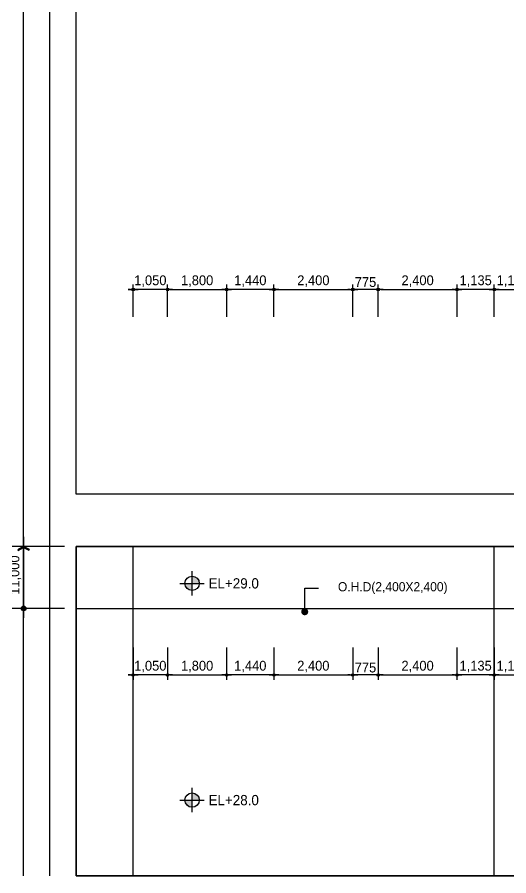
# Model space of a CAD drawing. Header units: millimetres. Extents: x 2569 to 248884, y 2561 to 56321.
# Drawn here: x 174376 to 189349, y 3261 to 29441 of the extents above; entities that cross this region are included whole.
import ezdxf
from ezdxf.enums import TextEntityAlignment as Align
from ezdxf.xclip import XClip

# ---------------------------------------------------------------- set-up
doc = ezdxf.new("R2010")
doc.units = ezdxf.units.MM
doc.linetypes.add('CEN', pattern=[35, 30, -2, 1, -2])
for name, color, linetype in [('$ZCDB_AUDIT_GENERATED_600D18', 7, 'Continuous'), ('4A.TEC CEN', 1, 'CEN'), ('4A.TEC TEXT', 7, 'Continuous'), ('4A.TEC TEXT 1', 3, 'Continuous'), ('4A.TEC TEXT 2', 3, 'Continuous'), ('4A.TEC 심볼', 7, 'Continuous'), ('㈜SE&C DIM', 7, 'Continuous')]:
    doc.layers.add(name, color=color, linetype=linetype)
doc.layers.add('DEFPOINT', color=135, linetype='Continuous', plot=False)
doc.styles.add('SAMOO', font='')
doc.styles.add('나눔고딕', font='')
doc.styles.add('돋움', font='')
doc.styles.get('SAMOO').set_extended_font_data('Dotum')
doc.styles.get('나눔고딕').set_extended_font_data('Dotum')
doc.styles.get('돋움').set_extended_font_data('Dotum')
doc.dimstyles.new('DIM_600(외부치수)', dxfattribs={"dimscale": 400, "dimtxt": 3.3, "dimasz": 1, "dimexe": 2, "dimexo": 2, "dimgap": 1, "dimtad": 1, "dimdec": 0, "dimdsep": 46, "dimlunit": 6, "dimtxsty": '나눔고딕', "dimblk1": 'DIMDOT', "dimblk2": 'DIMDOT', "dimsah": 1, "dimcen": 2.5, "dimdle": 1.5, "dimclrd": 8, "dimclre": 8, "dimclrt": 3, "dimadec": 0, "dimazin": 0, "dimtfac": 1, "dimtdec": 0, "dimtix": 1, "dimtmove": 2, "dimatfit": 3, "dimldrblk": 'DIMDOT', "dimfxl": 1, "dimtvp": 1, "dimtolj": 1, "dimtzin": 0, "dimarcsym": 0})

# ---------------------------------------------------------------- blocks, each defined once
blk = doc.blocks.new('dwgFD3B')
at = {"layer": '4A.TEC CEN', "color": 250, "ltscale": 500}
for p, q in [((49194.51, -92936.83, -3333.33), (358000, -92936.83, -3333.33)), ((49194.51, -103936.83, -3333.33), (358000, -103936.83, -3333.33))]:
    blk.add_line(p, q, dxfattribs=at)
at = {"layer": '4A.TEC CEN', "color": 250, "ltscale": 500, "elevation": -3333.33}
blk.add_lwpolyline([(169307.63, -39163.16), (169307.63, -267000)], dxfattribs=at)
blk = doc.blocks.new('DIMDOT')
at = {"color": 0}
blk.add_line((-2, 0), (2, 0), dxfattribs=at)
for radius in [0.5, 0.25]:
    blk.add_circle((0, 0), radius, dxfattribs=at)
blk = doc.blocks.new('*D29')
at = {"layer": '$ZCDB_AUDIT_GENERATED_600D18', "color": 8, "lineweight": -2, "transparency": 16777216}
for p, q in [((174572, 13601), (174572, 11560)), ((175812, 13301), (174212, 13301)), ((175812, 11416), (174212, 11416))]:
    blk.add_line(p, q, dxfattribs=at)
at = {"layer": 'Defpoints', "color": 0, "transparency": 16777216}
for p in [(176172, 13301), (174572, 11416), (176172, 11416, -5000)]:
    blk.add_point(p, dxfattribs=at)
at = {"layer": '$ZCDB_AUDIT_GENERATED_600D18', "color": 8, "lineweight": -2, "transparency": 16777216, "xscale": 144, "yscale": 144, "zscale": 144, "rotation": 270}
blk.add_blockref('DIMDOT', (174572, 11416), dxfattribs=at)
at = {"layer": '$ZCDB_AUDIT_GENERATED_600D18', "color": 3, "transparency": 16777216, "insert": (174320, 12430), "char_height": 300, "attachment_point": 5, "rotation": 90, "style": '나눔고딕'}
blk.add_mtext('\\A1;11,000', dxfattribs=at)
blk = doc.blocks.new('_None')
blk = doc.blocks.new('*D91')
at = {"layer": 'Defpoints', "color": 0, "transparency": 16777216}
for p in [(190031, 21137), (188906, 20152), (190031, 20152)]:
    blk.add_point(p, dxfattribs=at)
at = {"layer": '㈜SE&C DIM', "color": 8, "lineweight": -2, "transparency": 16777216}
for p, q in [((188906, 20302), (188906, 21287)), ((190031, 20302), (190031, 21287)), ((188831, 21137), (188756, 21137)), ((188906, 21137), (190031, 21137)), ((190106, 21137), (190181, 21137))]:
    blk.add_line(p, q, dxfattribs=at)
at = {"layer": '㈜SE&C DIM', "color": 8, "lineweight": -2, "transparency": 16777216, "xscale": 75, "yscale": 75, "zscale": 75}
blk.add_blockref('DIMDOT', (188906, 21137), dxfattribs=at)
at = {"layer": '㈜SE&C DIM', "color": 8, "lineweight": -2, "transparency": 16777216, "xscale": 75, "yscale": 75, "zscale": 75, "rotation": 180}
blk.add_blockref('DIMDOT', (190031, 21137), dxfattribs=at)
at = {"layer": '㈜SE&C DIM', "color": 3, "transparency": 16777216, "insert": (189469, 21391), "char_height": 300, "attachment_point": 5, "style": '나눔고딕'}
blk.add_mtext('\\A1;1,125', dxfattribs=at)
blk = doc.blocks.new('*D92')
at = {"layer": 'Defpoints', "color": 0, "transparency": 16777216}
for p in [(187772, 21137), (187772, 20152), (188907, 20152)]:
    blk.add_point(p, dxfattribs=at)
at = {"layer": '㈜SE&C DIM', "color": 8, "lineweight": -2, "transparency": 16777216}
for p, q in [((187772, 20302), (187772, 21287)), ((188907, 20302), (188907, 21287)), ((187697, 21137), (187622, 21137)), ((188907, 21137), (187772, 21137)), ((188982, 21137), (189057, 21137))]:
    blk.add_line(p, q, dxfattribs=at)
at = {"layer": '㈜SE&C DIM', "color": 8, "lineweight": -2, "transparency": 16777216, "xscale": 75, "yscale": 75, "zscale": 75}
blk.add_blockref('DIMDOT', (187772, 21137), dxfattribs=at)
at = {"layer": '㈜SE&C DIM', "color": 8, "lineweight": -2, "transparency": 16777216, "xscale": 75, "yscale": 75, "zscale": 75, "rotation": 180}
blk.add_blockref('DIMDOT', (188907, 21137), dxfattribs=at)
at = {"layer": '㈜SE&C DIM', "color": 3, "transparency": 16777216, "insert": (188340, 21391), "char_height": 300, "attachment_point": 5, "style": '나눔고딕'}
blk.add_mtext('\\A1;1,135', dxfattribs=at)
blk = doc.blocks.new('*D93')
at = {"layer": 'Defpoints', "color": 0, "transparency": 16777216}
for p in [(187772, 21137), (185372, 20152), (187772, 20152)]:
    blk.add_point(p, dxfattribs=at)
at = {"layer": '㈜SE&C DIM', "color": 8, "lineweight": -2, "transparency": 16777216}
for p, q in [((185372, 20302), (185372, 21287)), ((187772, 20302), (187772, 21287)), ((185447, 21137), (187697, 21137))]:
    blk.add_line(p, q, dxfattribs=at)
at = {"layer": '㈜SE&C DIM', "color": 8, "lineweight": -2, "transparency": 16777216, "xscale": 75, "yscale": 75, "zscale": 75, "rotation": 180}
blk.add_blockref('DIMDOT', (185372, 21137), dxfattribs=at)
at = {"layer": '㈜SE&C DIM', "color": 8, "lineweight": -2, "transparency": 16777216, "xscale": 75, "yscale": 75, "zscale": 75}
blk.add_blockref('DIMDOT', (187772, 21137), dxfattribs=at)
at = {"layer": '㈜SE&C DIM', "color": 3, "transparency": 16777216, "insert": (186572, 21391), "char_height": 300, "attachment_point": 5, "style": '나눔고딕'}
blk.add_mtext('\\A1;2,400', dxfattribs=at)
blk = doc.blocks.new('*D94')
at = {"layer": 'Defpoints', "color": 0, "transparency": 16777216}
for p in [(184597, 21137), (184597, 20152), (185372, 20152)]:
    blk.add_point(p, dxfattribs=at)
at = {"layer": '㈜SE&C DIM', "color": 8, "lineweight": -2, "transparency": 16777216}
for p, q in [((184597, 20302), (184597, 21287)), ((185372, 20302), (185372, 21287)), ((184522, 21137), (184447, 21137)), ((185372, 21137), (184597, 21137)), ((185447, 21137), (185522, 21137))]:
    blk.add_line(p, q, dxfattribs=at)
at = {"layer": '㈜SE&C DIM', "color": 8, "lineweight": -2, "transparency": 16777216, "xscale": 75, "yscale": 75, "zscale": 75}
blk.add_blockref('DIMDOT', (184597, 21137), dxfattribs=at)
at = {"layer": '㈜SE&C DIM', "color": 8, "lineweight": -2, "transparency": 16777216, "xscale": 75, "yscale": 75, "zscale": 75, "rotation": 180}
blk.add_blockref('DIMDOT', (185372, 21137), dxfattribs=at)
at = {"layer": '㈜SE&C DIM', "color": 3, "transparency": 16777216, "insert": (184985, 21362), "char_height": 300, "attachment_point": 5, "style": '나눔고딕'}
blk.add_mtext('\\A1;775', dxfattribs=at)
blk = doc.blocks.new('*D95')
at = {"layer": 'Defpoints', "color": 0, "transparency": 16777216}
for p in [(184597, 21137), (182197, 20152), (184597, 20152)]:
    blk.add_point(p, dxfattribs=at)
at = {"layer": '㈜SE&C DIM', "color": 8, "lineweight": -2, "transparency": 16777216}
for p, q in [((182197, 20302), (182197, 21287)), ((184597, 20302), (184597, 21287)), ((182272, 21137), (184522, 21137))]:
    blk.add_line(p, q, dxfattribs=at)
at = {"layer": '㈜SE&C DIM', "color": 8, "lineweight": -2, "transparency": 16777216, "xscale": 75, "yscale": 75, "zscale": 75, "rotation": 180}
blk.add_blockref('DIMDOT', (182197, 21137), dxfattribs=at)
at = {"layer": '㈜SE&C DIM', "color": 8, "lineweight": -2, "transparency": 16777216, "xscale": 75, "yscale": 75, "zscale": 75}
blk.add_blockref('DIMDOT', (184597, 21137), dxfattribs=at)
at = {"layer": '㈜SE&C DIM', "color": 3, "transparency": 16777216, "insert": (183397, 21391), "char_height": 300, "attachment_point": 5, "style": '나눔고딕'}
blk.add_mtext('\\A1;2,400', dxfattribs=at)
blk = doc.blocks.new('*D96')
at = {"layer": 'Defpoints', "color": 0, "transparency": 16777216}
for p in [(180757, 21137), (180757, 20152), (182197, 20152)]:
    blk.add_point(p, dxfattribs=at)
at = {"layer": '㈜SE&C DIM', "color": 8, "lineweight": -2, "transparency": 16777216}
for p, q in [((180757, 20302), (180757, 21287)), ((182197, 20302), (182197, 21287)), ((182122, 21137), (180832, 21137))]:
    blk.add_line(p, q, dxfattribs=at)
at = {"layer": '㈜SE&C DIM', "color": 8, "lineweight": -2, "transparency": 16777216, "xscale": 75, "yscale": 75, "zscale": 75, "rotation": 180}
blk.add_blockref('DIMDOT', (180757, 21137), dxfattribs=at)
at = {"layer": '㈜SE&C DIM', "color": 8, "lineweight": -2, "transparency": 16777216, "xscale": 75, "yscale": 75, "zscale": 75}
blk.add_blockref('DIMDOT', (182197, 21137), dxfattribs=at)
at = {"layer": '㈜SE&C DIM', "color": 3, "transparency": 16777216, "insert": (181477, 21391), "char_height": 300, "attachment_point": 5, "style": '나눔고딕'}
blk.add_mtext('\\A1;1,440', dxfattribs=at)
blk = doc.blocks.new('*D97')
at = {"layer": 'Defpoints', "color": 0, "transparency": 16777216}
for p in [(180757, 21137), (178957, 20152), (180757, 20152)]:
    blk.add_point(p, dxfattribs=at)
at = {"layer": '㈜SE&C DIM', "color": 8, "lineweight": -2, "transparency": 16777216}
for p, q in [((178957, 20302), (178957, 21287)), ((180757, 20302), (180757, 21287)), ((179032, 21137), (180682, 21137))]:
    blk.add_line(p, q, dxfattribs=at)
at = {"layer": '㈜SE&C DIM', "color": 8, "lineweight": -2, "transparency": 16777216, "xscale": 75, "yscale": 75, "zscale": 75, "rotation": 180}
blk.add_blockref('DIMDOT', (178957, 21137), dxfattribs=at)
at = {"layer": '㈜SE&C DIM', "color": 8, "lineweight": -2, "transparency": 16777216, "xscale": 75, "yscale": 75, "zscale": 75}
blk.add_blockref('DIMDOT', (180757, 21137), dxfattribs=at)
at = {"layer": '㈜SE&C DIM', "color": 3, "transparency": 16777216, "insert": (179857, 21391), "char_height": 300, "attachment_point": 5, "style": '나눔고딕'}
blk.add_mtext('\\A1;1,800', dxfattribs=at)
blk = doc.blocks.new('*D98')
at = {"layer": 'Defpoints', "color": 0, "transparency": 16777216}
for p in [(177907, 21137), (177907, 20152), (178957, 20152)]:
    blk.add_point(p, dxfattribs=at)
at = {"layer": '㈜SE&C DIM', "color": 8, "lineweight": -2, "transparency": 16777216}
for p, q in [((177907, 20302), (177907, 21287)), ((178957, 20302), (178957, 21287)), ((177832, 21137), (177757, 21137)), ((178957, 21137), (177907, 21137)), ((179032, 21137), (179107, 21137))]:
    blk.add_line(p, q, dxfattribs=at)
at = {"layer": '㈜SE&C DIM', "color": 8, "lineweight": -2, "transparency": 16777216, "xscale": 75, "yscale": 75, "zscale": 75}
blk.add_blockref('DIMDOT', (177907, 21137), dxfattribs=at)
at = {"layer": '㈜SE&C DIM', "color": 8, "lineweight": -2, "transparency": 16777216, "xscale": 75, "yscale": 75, "zscale": 75, "rotation": 180}
blk.add_blockref('DIMDOT', (178957, 21137), dxfattribs=at)
at = {"layer": '㈜SE&C DIM', "color": 3, "transparency": 16777216, "insert": (178432, 21391), "char_height": 300, "attachment_point": 5, "style": '나눔고딕'}
blk.add_mtext('\\A1;1,050', dxfattribs=at)
blk = doc.blocks.new('*D111')
at = {"layer": 'Defpoints', "color": 0, "transparency": 16777216}
for p in [(188905, 10370), (190030, 10370), (190030, 9385)]:
    blk.add_point(p, dxfattribs=at)
at = {"layer": '㈜SE&C DIM', "color": 8, "lineweight": -2, "transparency": 16777216}
for p, q in [((188905, 10220), (188905, 9235)), ((190030, 10220), (190030, 9235)), ((188830, 9385), (188755, 9385)), ((188905, 9385), (190030, 9385)), ((190105, 9385), (190180, 9385))]:
    blk.add_line(p, q, dxfattribs=at)
at = {"layer": '㈜SE&C DIM', "color": 8, "lineweight": -2, "transparency": 16777216, "xscale": 75, "yscale": 75, "zscale": 75}
blk.add_blockref('DIMDOT', (188905, 9385), dxfattribs=at)
at = {"layer": '㈜SE&C DIM', "color": 8, "lineweight": -2, "transparency": 16777216, "xscale": 75, "yscale": 75, "zscale": 75, "rotation": 180}
blk.add_blockref('DIMDOT', (190030, 9385), dxfattribs=at)
at = {"layer": '㈜SE&C DIM', "color": 3, "transparency": 16777216, "insert": (189468, 9639), "char_height": 300, "attachment_point": 5, "style": '나눔고딕'}
blk.add_mtext('\\A1;1,125', dxfattribs=at)
blk = doc.blocks.new('*D106')
at = {"layer": 'Defpoints', "color": 0, "transparency": 16777216}
for p in [(187771, 10370), (188906, 10370), (187771, 9385)]:
    blk.add_point(p, dxfattribs=at)
at = {"layer": '㈜SE&C DIM', "color": 8, "lineweight": -2, "transparency": 16777216}
for p, q in [((187771, 10220), (187771, 9235)), ((188906, 10220), (188906, 9235)), ((187696, 9385), (187621, 9385)), ((188906, 9385), (187771, 9385)), ((188981, 9385), (189056, 9385))]:
    blk.add_line(p, q, dxfattribs=at)
at = {"layer": '㈜SE&C DIM', "color": 8, "lineweight": -2, "transparency": 16777216, "xscale": 75, "yscale": 75, "zscale": 75}
blk.add_blockref('DIMDOT', (187771, 9385), dxfattribs=at)
at = {"layer": '㈜SE&C DIM', "color": 8, "lineweight": -2, "transparency": 16777216, "xscale": 75, "yscale": 75, "zscale": 75, "rotation": 180}
blk.add_blockref('DIMDOT', (188906, 9385), dxfattribs=at)
at = {"layer": '㈜SE&C DIM', "color": 3, "transparency": 16777216, "insert": (188339, 9639), "char_height": 300, "attachment_point": 5, "style": '나눔고딕'}
blk.add_mtext('\\A1;1,135', dxfattribs=at)
blk = doc.blocks.new('*D107')
at = {"layer": 'Defpoints', "color": 0, "transparency": 16777216}
for p in [(185371, 10370), (187771, 10370), (187771, 9385)]:
    blk.add_point(p, dxfattribs=at)
at = {"layer": '㈜SE&C DIM', "color": 8, "lineweight": -2, "transparency": 16777216}
for p, q in [((185371, 10220), (185371, 9235)), ((187771, 10220), (187771, 9235)), ((185446, 9385), (187696, 9385))]:
    blk.add_line(p, q, dxfattribs=at)
at = {"layer": '㈜SE&C DIM', "color": 8, "lineweight": -2, "transparency": 16777216, "xscale": 75, "yscale": 75, "zscale": 75, "rotation": 180}
blk.add_blockref('DIMDOT', (185371, 9385), dxfattribs=at)
at = {"layer": '㈜SE&C DIM', "color": 8, "lineweight": -2, "transparency": 16777216, "xscale": 75, "yscale": 75, "zscale": 75}
blk.add_blockref('DIMDOT', (187771, 9385), dxfattribs=at)
at = {"layer": '㈜SE&C DIM', "color": 3, "transparency": 16777216, "insert": (186571, 9639), "char_height": 300, "attachment_point": 5, "style": '나눔고딕'}
blk.add_mtext('\\A1;2,400', dxfattribs=at)
blk = doc.blocks.new('*D108')
at = {"layer": 'Defpoints', "color": 0, "transparency": 16777216}
for p in [(184596, 10370), (185371, 10370), (184596, 9385)]:
    blk.add_point(p, dxfattribs=at)
at = {"layer": '㈜SE&C DIM', "color": 8, "lineweight": -2, "transparency": 16777216}
for p, q in [((184596, 10220), (184596, 9235)), ((185371, 10220), (185371, 9235)), ((184521, 9385), (184446, 9385)), ((185371, 9385), (184596, 9385)), ((185446, 9385), (185521, 9385))]:
    blk.add_line(p, q, dxfattribs=at)
at = {"layer": '㈜SE&C DIM', "color": 8, "lineweight": -2, "transparency": 16777216, "xscale": 75, "yscale": 75, "zscale": 75}
blk.add_blockref('DIMDOT', (184596, 9385), dxfattribs=at)
at = {"layer": '㈜SE&C DIM', "color": 8, "lineweight": -2, "transparency": 16777216, "xscale": 75, "yscale": 75, "zscale": 75, "rotation": 180}
blk.add_blockref('DIMDOT', (185371, 9385), dxfattribs=at)
at = {"layer": '㈜SE&C DIM', "color": 3, "transparency": 16777216, "insert": (184984, 9610), "char_height": 300, "attachment_point": 5, "style": '나눔고딕'}
blk.add_mtext('\\A1;775', dxfattribs=at)
blk = doc.blocks.new('*D112')
at = {"layer": 'Defpoints', "color": 0, "transparency": 16777216}
for p in [(182196, 10370), (184596, 10370), (184596, 9385)]:
    blk.add_point(p, dxfattribs=at)
at = {"layer": '㈜SE&C DIM', "color": 8, "lineweight": -2, "transparency": 16777216}
for p, q in [((182196, 10220), (182196, 9235)), ((184596, 10220), (184596, 9235)), ((182271, 9385), (184521, 9385))]:
    blk.add_line(p, q, dxfattribs=at)
at = {"layer": '㈜SE&C DIM', "color": 8, "lineweight": -2, "transparency": 16777216, "xscale": 75, "yscale": 75, "zscale": 75, "rotation": 180}
blk.add_blockref('DIMDOT', (182196, 9385), dxfattribs=at)
at = {"layer": '㈜SE&C DIM', "color": 8, "lineweight": -2, "transparency": 16777216, "xscale": 75, "yscale": 75, "zscale": 75}
blk.add_blockref('DIMDOT', (184596, 9385), dxfattribs=at)
at = {"layer": '㈜SE&C DIM', "color": 3, "transparency": 16777216, "insert": (183396, 9639), "char_height": 300, "attachment_point": 5, "style": '나눔고딕'}
blk.add_mtext('\\A1;2,400', dxfattribs=at)
blk = doc.blocks.new('*D113')
at = {"layer": 'Defpoints', "color": 0, "transparency": 16777216}
for p in [(180756, 10370), (182196, 10370), (180756, 9385)]:
    blk.add_point(p, dxfattribs=at)
at = {"layer": '㈜SE&C DIM', "color": 8, "lineweight": -2, "transparency": 16777216}
for p, q in [((180756, 10220), (180756, 9235)), ((182196, 10220), (182196, 9235)), ((182121, 9385), (180831, 9385))]:
    blk.add_line(p, q, dxfattribs=at)
at = {"layer": '㈜SE&C DIM', "color": 8, "lineweight": -2, "transparency": 16777216, "xscale": 75, "yscale": 75, "zscale": 75, "rotation": 180}
blk.add_blockref('DIMDOT', (180756, 9385), dxfattribs=at)
at = {"layer": '㈜SE&C DIM', "color": 8, "lineweight": -2, "transparency": 16777216, "xscale": 75, "yscale": 75, "zscale": 75}
blk.add_blockref('DIMDOT', (182196, 9385), dxfattribs=at)
at = {"layer": '㈜SE&C DIM', "color": 3, "transparency": 16777216, "insert": (181476, 9639), "char_height": 300, "attachment_point": 5, "style": '나눔고딕'}
blk.add_mtext('\\A1;1,440', dxfattribs=at)
blk = doc.blocks.new('*D114')
at = {"layer": 'Defpoints', "color": 0, "transparency": 16777216}
for p in [(178956, 10370), (180756, 10370), (180756, 9385)]:
    blk.add_point(p, dxfattribs=at)
at = {"layer": '㈜SE&C DIM', "color": 8, "lineweight": -2, "transparency": 16777216}
for p, q in [((178956, 10220), (178956, 9235)), ((180756, 10220), (180756, 9235)), ((179031, 9385), (180681, 9385))]:
    blk.add_line(p, q, dxfattribs=at)
at = {"layer": '㈜SE&C DIM', "color": 8, "lineweight": -2, "transparency": 16777216, "xscale": 75, "yscale": 75, "zscale": 75, "rotation": 180}
blk.add_blockref('DIMDOT', (178956, 9385), dxfattribs=at)
at = {"layer": '㈜SE&C DIM', "color": 8, "lineweight": -2, "transparency": 16777216, "xscale": 75, "yscale": 75, "zscale": 75}
blk.add_blockref('DIMDOT', (180756, 9385), dxfattribs=at)
at = {"layer": '㈜SE&C DIM', "color": 3, "transparency": 16777216, "insert": (179856, 9639), "char_height": 300, "attachment_point": 5, "style": '나눔고딕'}
blk.add_mtext('\\A1;1,800', dxfattribs=at)
blk = doc.blocks.new('*D115')
at = {"layer": 'Defpoints', "color": 0, "transparency": 16777216}
for p in [(177906, 10370), (178956, 10370), (177906, 9385)]:
    blk.add_point(p, dxfattribs=at)
at = {"layer": '㈜SE&C DIM', "color": 8, "lineweight": -2, "transparency": 16777216}
for p, q in [((177906, 10220), (177906, 9235)), ((178956, 10220), (178956, 9235)), ((177831, 9385), (177756, 9385)), ((178956, 9385), (177906, 9385)), ((179031, 9385), (179106, 9385))]:
    blk.add_line(p, q, dxfattribs=at)
at = {"layer": '㈜SE&C DIM', "color": 8, "lineweight": -2, "transparency": 16777216, "xscale": 75, "yscale": 75, "zscale": 75}
blk.add_blockref('DIMDOT', (177906, 9385), dxfattribs=at)
at = {"layer": '㈜SE&C DIM', "color": 8, "lineweight": -2, "transparency": 16777216, "xscale": 75, "yscale": 75, "zscale": 75, "rotation": 180}
blk.add_blockref('DIMDOT', (178956, 9385), dxfattribs=at)
at = {"layer": '㈜SE&C DIM', "color": 3, "transparency": 16777216, "insert": (178431, 9639), "char_height": 300, "attachment_point": 5, "style": '나눔고딕'}
blk.add_mtext('\\A1;1,050', dxfattribs=at)
blk = doc.blocks.new('FL-LEVEL1')
at = {"layer": '4A.TEC 심볼', "linetype": 'ByBlock'}
h = blk.add_hatch(color=256, dxfattribs=at)
h.paths.add_polyline_path([(295, 175), (295, 0), (470, 0, 0.414214)])
h.paths.add_polyline_path([(295, 0), (120, 0, 0.414214), (295, -175)])
for p, q in [((295, -295), (295, 295)), ((0, 0), (590, 0))]:
    blk.add_line(p, q, dxfattribs=at)
blk.add_circle((295, 0), 175, dxfattribs=at)
at = {"layer": '4A.TEC TEXT 2', "color": 3, "linetype": 'ByBlock', "style": 'SAMOO'}
blk.add_attdef('FL', text='', height=250, dxfattribs=at).set_placement((695, 0), align=Align.MIDDLE_LEFT)

msp = doc.modelspace()

# ---------------------------------------------------------------- linework, layer by layer
at = {"layer": '$ZCDB_AUDIT_GENERATED_600D18'}
msp.add_lwpolyline([(174396.39, 13199.59), (174410.69, 13174.81), (174572.81, 13267.09), (174731.91, 13185.77), (174746.21, 13210.55), (174571.6, 13300.75)], close=True, dxfattribs=at)
at = {"layer": '4A.TEC 심볼', "color": 1}
msp.add_lwpolyline([(183132.79, 11312.71), (183132.79, 12035.34), (183551.82, 12035.34)], dxfattribs=at)
at = {"layer": '4A.TEC 심볼', "color": 1, "const_width": 106.74}
msp.add_lwpolyline([(183132.79, 11366.08, 1), (183132.79, 11259.33, 1)], format="xyb", close=True, dxfattribs=at)
at = {"layer": 'DEFPOINT'}
for points in [[(174571.6, 3260.75), (174571.6, 53820.75), (203451.6, 53820.75)], [(175371.6, 3260.75), (175371.6, 53020.75), (203451.6, 53020.75), (203451.6, 14900.75)]]:
    msp.add_lwpolyline(points, dxfattribs=at)
for points in [[(176171.6, 52220.75), (202651.6, 52220.75), (202651.6, 14900.75), (176171.6, 14900.75)], [(176171.6, 13300.75), (202651.6, 13300.75), (202651.6, 3260.75), (176171.6, 3260.75)]]:
    msp.add_lwpolyline(points, close=True, dxfattribs=at)

# ---------------------------------------------------------------- block references
ref = msp.add_blockref('dwgFD3B', (84969.26, -157891.48, -1666.22), dxfattribs=dict(rotation=90))
XClip(ref).set_block_clipping_path([(161152.2309462579, -117682.3427939059), (171192.2309462579, -91202.3427939059)])
at = {"layer": '4A.TEC 심볼', "color": 3, "linetype": 'ByBlock'}
ref = msp.add_blockref('FL-LEVEL1', (179334.25, 12178.32), dxfattribs=dict(at, xscale=1.250000000000081, yscale=1.250000000000081, zscale=1.250000000000081))
ref.add_attrib('FL', 'EL+29.0', dxfattribs={"layer": '4A.TEC TEXT 1', "color": 3, "linetype": 'ByBlock', "height": 312.5, "style": 'SAMOO'}).set_placement((180203, 12178.32), align=Align.MIDDLE_LEFT)
ref = msp.add_blockref('FL-LEVEL1', (179334.25, 5569.96), dxfattribs=dict(at, xscale=1.250000000000081, yscale=1.250000000000081, zscale=1.250000000000081))
ref.add_attrib('FL', 'EL+28.0', dxfattribs={"layer": '4A.TEC TEXT 1', "color": 3, "linetype": 'ByBlock', "height": 312.5, "style": 'SAMOO'}).set_placement((180203, 5569.96), align=Align.MIDDLE_LEFT)

# ---------------------------------------------------------------- texts
at = {"layer": '4A.TEC TEXT', "style": '돋움'}
msp.add_text('O.H.D(2,400X2,400)', height=280, dxfattribs=at).set_placement((187483.88, 12075.22), align=Align.MIDDLE_RIGHT)

# ---------------------------------------------------------------- dimensions: what is measured, and where the dimension line sits
at = {"layer": '$ZCDB_AUDIT_GENERATED_600D18'}
dim = msp.add_linear_dim(base=(174571.6, 11416.14), p1=(176171.6, 13300.75), p2=(176171.6, 11416.14, -4999.55), angle=270, text='11,000', dimstyle='DIM_600(외부치수)', override={"dimscale": 600, "dimtxt": 0.5, "dimasz": 0.24, "dimexe": 0.6, "dimexo": 0.6, "dimgap": 0.12, "dimdec": 1, "dimblk1": 'None', "dimdle": 0.5}, dxfattribs=at)
dim.commit()
dim.dimension.update_dxf_attribs({"geometry": '*D29', "text_midpoint": (174320.5, 12430.44)})
at = {"layer": '㈜SE&C DIM'}
for base, p1, p2, angle, picture, middle in [((177907.09, 21137.23), (178957.09, 20151.97), (177907.09, 20151.97), 180, '*D98', (178432.09, 21391.33)), ((180757.09, 21137.23), (178957.09, 20151.97), (180757.09, 20151.97), 0, '*D97', (179857.09, 21391.33)), ((180757.09, 21137.23), (182197.01, 20151.97), (180757.09, 20151.97), 180, '*D96', (181477.05, 21391.33)), ((184597.01, 21137.23), (182197.01, 20151.97), (184597.01, 20151.97), 0, '*D95', (183397.01, 21391.33)), ((184597.01, 21137.23), (185372.01, 20151.97), (184597.01, 20151.97), 180, '*D94', (184984.51, 21362.43)), ((187772.01, 21137.23), (185372.01, 20151.97), (187772.01, 20151.97), 0, '*D93', (186572.01, 21391.33)), ((187772.01, 21137.23), (188907.01, 20151.97), (187772.01, 20151.97), 180, '*D92', (188339.51, 21391.33)), ((190031.09, 21137.23), (188906.09, 20151.97), (190031.09, 20151.97), 0, '*D91', (189468.59, 21391.33)), ((177906.09, 9384.54), (178956.09, 10369.8), (177906.09, 10369.8), 180, '*D115', (178431.09, 9638.64)), ((180756.09, 9384.54), (182196.01, 10369.8), (180756.09, 10369.8), 180, '*D113', (181476.05, 9638.64)), ((184596.01, 9384.54), (185371.01, 10369.8), (184596.01, 10369.8), 180, '*D108', (184983.51, 9609.74)), ((187771.01, 9384.54), (188906.01, 10369.8), (187771.01, 10369.8), 180, '*D106', (188338.51, 9638.64))]:
    dim = msp.add_linear_dim(base=base, p1=p1, p2=p2, angle=angle, dimstyle='DIM_600(외부치수)', override={"dimscale": 75, "dimtxt": 4}, dxfattribs=at)
    dim.commit()
    dim.dimension.update_dxf_attribs({"geometry": picture, "text_midpoint": middle})
for base, p1, p2, picture, middle in [((180756.09, 9384.54), (178956.09, 10369.8), (180756.09, 10369.8), '*D114', (179856.09, 9638.64)), ((184596.01, 9384.54), (182196.01, 10369.8), (184596.01, 10369.8), '*D112', (183396.01, 9638.64)), ((187771.01, 9384.54), (185371.01, 10369.8), (187771.01, 10369.8), '*D107', (186571.01, 9638.64)), ((190030.09, 9384.54), (188905.09, 10369.8), (190030.09, 10369.8), '*D111', (189467.59, 9638.64))]:
    dim = msp.add_linear_dim(base=base, p1=p1, p2=p2, dimstyle='DIM_600(외부치수)', override={"dimscale": 75, "dimtxt": 4}, dxfattribs=at)
    dim.commit()
    dim.dimension.update_dxf_attribs({"geometry": picture, "text_midpoint": middle})

doc.saveas('drawing.dxf')
